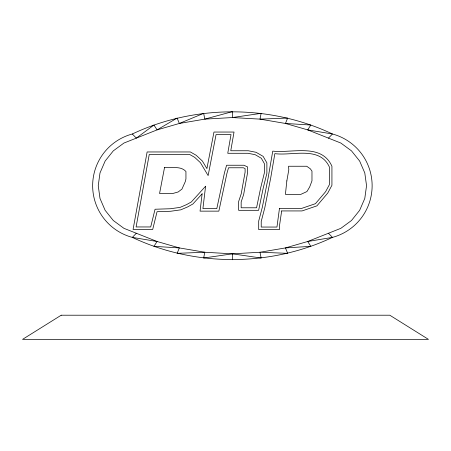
<?xml version="1.0" encoding="UTF-8"?>
<svg xmlns="http://www.w3.org/2000/svg" width="451" height="451" viewBox="0 0 451 451"><rect width="100%" height="100%" fill="white"/><g stroke="black" fill="none" stroke-linecap="round" stroke-linejoin="round"><path stroke-width="0.68" d="M136.326 233.252L132.323 237.389C194.719 266.93 270.07 266.93 332.46 237.389A53.522 53.522 0 0 0 332.46 133.992C270.07 104.452 194.719 104.452 132.323 133.992A53.522 53.522 0 0 0 132.323 237.389L157.083 241.494L179.346 247.92L204.805 252.25L232.395 253.828L261.129 258.04L259.979 252.25L232.395 253.828L203.655 258.04L204.805 252.25L177.136 253.332L179.346 247.92L153.943 246.342L157.083 241.494L123.935 228.33L113.291 220.505L105.128 210.307L99.992 198.434L98.245 185.688L99.992 172.947L105.128 161.069L113.291 150.871L123.935 143.046L157.083 129.888L179.346 123.461L204.805 119.126L232.395 111.628L232.395 117.553L204.805 119.126L203.655 113.342L179.346 123.461L177.136 118.049L157.083 129.888L153.943 125.034L136.326 138.13L132.323 133.992M328.458 138.13L332.46 133.992L307.7 129.888L285.438 123.461L259.979 119.126L232.395 117.553L261.129 113.342L259.979 119.126L287.648 118.049L285.438 123.461L310.84 125.034L307.7 129.888L340.849 143.046L351.492 150.871L359.656 161.069L364.791 172.947L366.545 185.688L364.791 198.434L359.656 210.307L351.492 220.505L340.849 228.33L307.7 241.494L285.438 247.92L259.979 252.25L287.648 253.332L285.438 247.92L310.84 246.342L307.7 241.494L332.46 237.389L328.458 233.252M232.395 253.828L232.395 259.753M286.842 180.919L285.41 194.347L300.879 194.347L306.922 191.562L309.668 186.956L311.974 180.84L311.974 171.115L310.294 168.787L306.714 166.25L288.539 166.25L288.809 169.7L286.842 180.919M202.127 193.817L200.058 211.141L218.853 211.141L226.949 173.285L228.516 167.772L243.382 167.772L245.102 168.567L245.102 172.141L241.217 193.8L238.635 201.552L238.635 210.318L258.626 210.318L263.187 188.236L266.879 173.319L266.879 162.884L263.153 156.379L256.083 152.308L248.292 150.752L230.765 150.752L234.03 132.047L213.971 132.047L206.908 168.601L202.386 161.046L196.168 155.268L190.35 151.959L147.127 151.959L133.073 229.486L152.692 229.486L157.055 211.705L170.636 211.26L180.817 209.828L187.65 206.908L192.932 203.965L202.127 193.817M205.583 186.24L202.911 208.616L216.807 208.616L224.491 172.671L226.605 165.241L243.94 165.241L247.633 166.955L247.633 172.367L243.675 194.426L241.161 201.963L241.161 207.787L256.563 207.787L260.717 187.672L264.348 173.009L264.348 163.555L261.298 158.228L255.181 154.704L248.044 153.284L227.755 153.284L231.019 134.578L216.063 134.578L208.136 175.58L200.402 162.653L194.663 157.326L189.685 154.49L149.242 154.49L136.101 226.954L150.707 226.954L155.054 209.241L170.416 208.74L180.129 207.37L186.534 204.63L191.342 201.958L205.583 186.24M279.473 208.407L276.953 227.05L261.219 227.05L261.219 221.407L264.799 207.77L270.73 177.812L274.845 153.65C292.699 156.029 319.703 145.758 329.399 167.022L329.399 184.656L325.611 191.692L315.435 203.689L301.646 208.407L279.473 208.407M281.661 210.933L279.485 225.759L279.485 229.582L258.694 229.582L258.694 221.08L262.335 207.201L268.238 177.367L272.748 151.124C292.355 153.363 321.54 142.871 331.93 166.267L331.93 185.293L327.714 193.124L316.912 205.859L302.063 210.933L281.661 210.933M164.553 167.389L159.564 193.513L172.727 193.513L178.168 191.974L181.956 189.076L185.271 181.652L185.942 178.923L185.942 171.465C180.242 165.41 171.792 168.567 164.553 167.389M61.206 315.21L22.55 339.372L428.45 339.372L389.794 315.21L61.206 315.21"/></g></svg>
